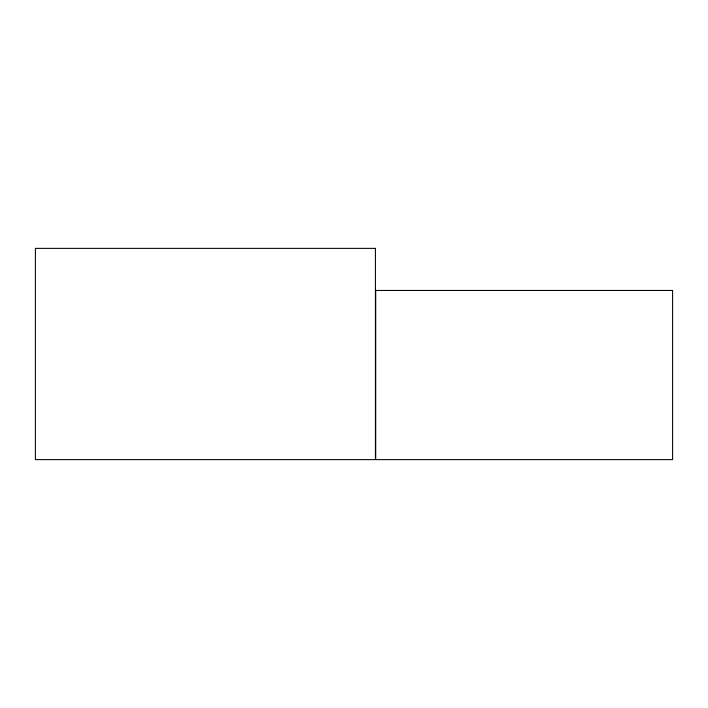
<?xml version="1.0" encoding="UTF-8"?>
<svg xmlns="http://www.w3.org/2000/svg" width="708" height="708" viewBox="0 0 708 708"><rect width="100%" height="100%" fill="white"/><g stroke="black" fill="none" stroke-linecap="round" stroke-linejoin="round"><path stroke-width="1.06" d="M375.426 248.375L35.4 248.375L35.4 459.625L375.426 459.625L375.426 248.375M672.6 290.457L375.709 290.457L375.709 459.625L672.6 459.625L672.6 290.457"/></g></svg>
